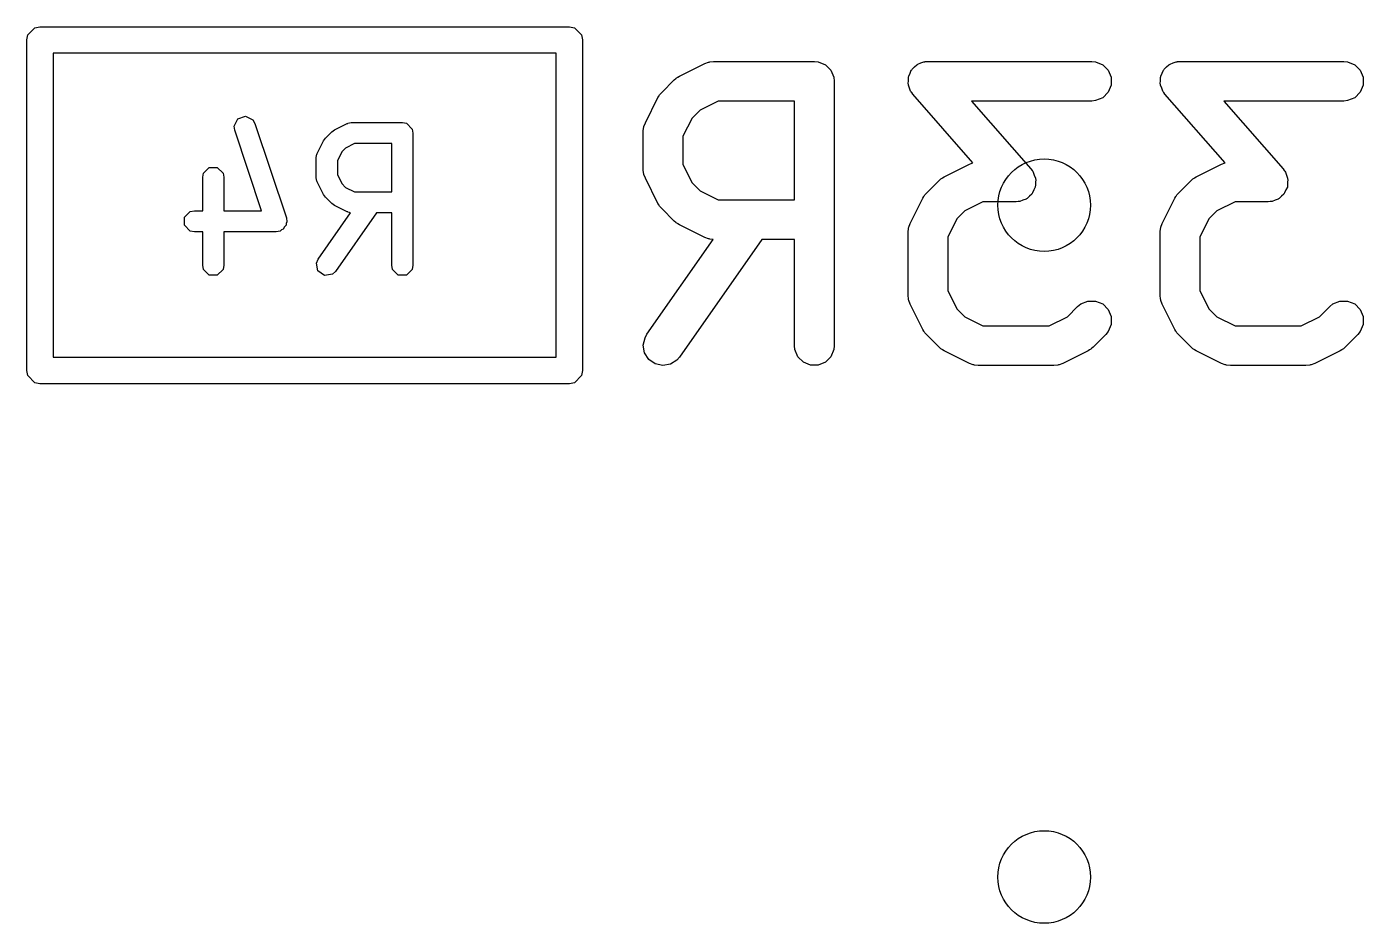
# Model space of a CAD drawing. Extents: x 0.22 to 2.57, y 0.29 to 1.72.
# Drawn here: x 2.1087 to 2.3075, y 1.0531 to 1.1866 of the extents above; entities that cross this region are included whole.
import ezdxf

# ---------------------------------------------------------------- set-up
doc = ezdxf.new("R2010")
doc.units = 0
doc.header["$MEASUREMENT"] = 0
doc.layers.add('BLACK', color=7, linetype='CONTINUOUS')

msp = doc.modelspace()

# ---------------------------------------------------------------- linework, layer by layer
at = {"layer": 'BLACK', "linetype": 'CONTINUOUS'}
for p, q in [((2.10866, 1.18461), (2.10881, 1.18536)), ((2.10881, 1.18536), (2.10988, 1.18642)), ((2.10988, 1.18642), (2.11063, 1.18657)), ((2.11063, 1.18657), (2.18937, 1.18657)), ((2.18937, 1.18657), (2.19012, 1.18642)), ((2.19012, 1.18642), (2.19119, 1.18536)), ((2.19119, 1.18536), (2.19134, 1.18461)), ((2.10866, 1.13539), (2.10866, 1.18461)), ((2.19134, 1.18461), (2.19134, 1.13539)), ((2.1126, 1.18264), (2.1126, 1.13736)), ((2.1874, 1.18264), (2.1126, 1.18264)), ((2.1874, 1.13736), (2.1874, 1.18264)), ((2.20575, 1.17923), (2.2095, 1.1811)), ((2.2095, 1.1811), (2.21004, 1.18131)), ((2.21004, 1.18131), (2.21014, 1.18132)), ((2.21014, 1.18132), (2.21024, 1.18136)), ((2.21024, 1.18136), (2.21082, 1.18142)), ((2.21082, 1.18142), (2.22582, 1.18142)), ((2.22582, 1.18142), (2.22639, 1.18136)), ((2.22639, 1.18136), (2.22746, 1.18092)), ((2.22746, 1.18092), (2.22827, 1.1801)), ((2.24071, 1.18058), (2.24105, 1.18092)), ((2.24105, 1.18092), (2.24114, 1.18096)), ((2.24114, 1.18096), (2.24122, 1.18102)), ((2.24122, 1.18102), (2.24167, 1.18118)), ((2.24167, 1.18118), (2.24211, 1.18136)), ((2.24211, 1.18136), (2.24225, 1.18137)), ((2.24225, 1.18137), (2.24231, 1.18139)), ((2.24231, 1.18139), (2.24238, 1.18139)), ((2.24238, 1.18139), (2.24269, 1.18142)), ((2.24269, 1.18142), (2.26706, 1.18142)), ((2.26706, 1.18142), (2.26764, 1.18136)), ((2.26764, 1.18136), (2.2687, 1.18092)), ((2.2687, 1.18092), (2.26952, 1.1801)), ((2.2782, 1.18058), (2.27854, 1.18092)), ((2.27854, 1.18092), (2.27864, 1.18096)), ((2.27864, 1.18096), (2.27871, 1.18102)), ((2.27871, 1.18102), (2.27916, 1.18118)), ((2.27916, 1.18118), (2.27961, 1.18136)), ((2.27961, 1.18136), (2.27975, 1.18137)), ((2.27975, 1.18137), (2.2798, 1.18139)), ((2.2798, 1.18139), (2.27988, 1.18139)), ((2.27988, 1.18139), (2.28018, 1.18142)), ((2.28018, 1.18142), (2.30456, 1.18142)), ((2.30456, 1.18142), (2.30513, 1.18136)), ((2.30513, 1.18136), (2.3062, 1.18092)), ((2.3062, 1.18092), (2.30701, 1.1801)), ((2.20498, 1.17868), (2.20521, 1.17886)), ((2.20521, 1.17886), (2.20526, 1.17892)), ((2.20526, 1.17892), (2.20535, 1.17898)), ((2.20535, 1.17898), (2.20543, 1.17904)), ((2.20543, 1.17904), (2.2055, 1.17907)), ((2.2055, 1.17907), (2.20575, 1.17923)), ((2.22827, 1.1801), (2.22871, 1.17904)), ((2.22871, 1.17904), (2.22877, 1.17846)), ((2.23979, 1.17904), (2.23983, 1.17913)), ((2.23979, 1.17856), (2.23979, 1.17904)), ((2.23983, 1.17913), (2.23984, 1.17923)), ((2.23984, 1.17923), (2.24005, 1.17966)), ((2.24005, 1.17966), (2.24023, 1.1801)), ((2.24023, 1.1801), (2.2403, 1.18017)), ((2.2403, 1.18017), (2.24035, 1.18026)), ((2.24035, 1.18026), (2.24071, 1.18058)), ((2.26952, 1.1801), (2.26996, 1.17904)), ((2.26996, 1.17904), (2.26996, 1.17789)), ((2.27729, 1.17904), (2.27733, 1.17913)), ((2.27729, 1.17856), (2.27729, 1.17904)), ((2.27733, 1.17923), (2.27755, 1.17966)), ((2.27733, 1.17913), (2.27733, 1.17923)), ((2.27755, 1.17966), (2.27773, 1.1801)), ((2.27773, 1.1801), (2.2778, 1.18017)), ((2.2778, 1.18017), (2.27784, 1.18026)), ((2.27784, 1.18026), (2.2782, 1.18058)), ((2.30701, 1.1801), (2.30745, 1.17904)), ((2.30745, 1.17904), (2.30745, 1.17789)), ((2.20311, 1.1768), (2.20498, 1.17868)), ((2.22877, 1.17846), (2.22877, 1.13909)), ((2.23976, 1.17808), (2.23979, 1.17856)), ((2.23979, 1.17799), (2.23976, 1.17808)), ((2.23979, 1.17789), (2.23979, 1.17799)), ((2.23998, 1.17744), (2.23979, 1.17789)), ((2.24013, 1.17699), (2.23998, 1.17744)), ((2.24021, 1.17688), (2.24013, 1.17699)), ((2.24023, 1.17682), (2.24021, 1.17688)), ((2.26996, 1.17789), (2.26952, 1.17682)), ((2.27726, 1.17808), (2.27729, 1.17856)), ((2.27729, 1.17799), (2.27726, 1.17808)), ((2.27729, 1.17789), (2.27729, 1.17799)), ((2.27747, 1.17744), (2.27729, 1.17789)), ((2.27763, 1.17699), (2.27747, 1.17744)), ((2.27771, 1.17688), (2.27763, 1.17699)), ((2.27773, 1.17682), (2.27771, 1.17688)), ((2.30745, 1.17789), (2.30701, 1.17682)), ((2.20068, 1.17229), (2.20255, 1.17603)), ((2.20255, 1.17603), (2.20271, 1.17628)), ((2.20271, 1.17628), (2.20274, 1.17635)), ((2.20274, 1.17635), (2.2028, 1.17644)), ((2.2028, 1.17644), (2.20286, 1.17652)), ((2.20286, 1.17652), (2.20292, 1.17658)), ((2.20292, 1.17658), (2.20311, 1.1768)), ((2.21151, 1.17551), (2.20882, 1.17416)), ((2.22286, 1.17551), (2.21151, 1.17551)), ((2.22286, 1.16079), (2.22286, 1.17551)), ((2.24029, 1.17677), (2.24023, 1.17682)), ((2.24047, 1.17652), (2.24029, 1.17677)), ((2.2494, 1.16631), (2.24047, 1.17652)), ((2.26706, 1.17551), (2.2492, 1.17551)), ((2.2492, 1.17551), (2.25803, 1.16541)), ((2.26764, 1.17557), (2.26706, 1.17551)), ((2.2687, 1.17601), (2.26764, 1.17557)), ((2.26952, 1.17682), (2.2687, 1.17601)), ((2.27778, 1.17677), (2.27773, 1.17682)), ((2.27796, 1.17652), (2.27778, 1.17677)), ((2.28689, 1.16631), (2.27796, 1.17652)), ((2.30456, 1.17551), (2.28669, 1.17551)), ((2.28669, 1.17551), (2.29553, 1.16541)), ((2.30513, 1.17557), (2.30456, 1.17551)), ((2.3062, 1.17601), (2.30513, 1.17557)), ((2.30701, 1.17682), (2.3062, 1.17601)), ((2.13952, 1.17179), (2.14006, 1.17287)), ((2.14006, 1.17287), (2.14121, 1.17325)), ((2.14121, 1.17325), (2.14228, 1.17271)), ((2.20762, 1.17297), (2.20627, 1.17027)), ((2.20882, 1.17416), (2.20762, 1.17297)), ((2.1396, 1.17118), (2.13952, 1.17179)), ((2.1436, 1.15919), (2.1396, 1.17118)), ((2.14228, 1.17271), (2.14259, 1.17218)), ((2.14259, 1.17218), (2.14728, 1.15812)), ((2.1531, 1.16998), (2.15404, 1.17092)), ((2.15404, 1.17092), (2.15425, 1.17106)), ((2.15425, 1.17106), (2.15445, 1.17121)), ((2.15445, 1.17121), (2.15633, 1.17215)), ((2.15633, 1.17215), (2.1564, 1.17217)), ((2.1564, 1.17217), (2.15643, 1.1722)), ((2.15643, 1.1722), (2.15668, 1.17225)), ((2.15668, 1.17225), (2.15692, 1.17231)), ((2.15692, 1.17231), (2.15695, 1.1723)), ((2.15695, 1.1723), (2.15703, 1.17232)), ((2.15703, 1.17232), (2.16453, 1.17232)), ((2.16453, 1.17232), (2.16513, 1.1722)), ((2.16513, 1.1722), (2.16598, 1.17134)), ((2.16598, 1.17134), (2.1661, 1.17074)), ((2.20037, 1.17096), (2.20042, 1.17154)), ((2.20037, 1.16534), (2.20037, 1.17096)), ((2.20042, 1.17154), (2.20046, 1.17164)), ((2.20046, 1.17164), (2.20047, 1.17174)), ((2.20047, 1.17174), (2.20068, 1.17229)), ((2.15187, 1.1677), (2.15281, 1.16957)), ((2.15281, 1.16957), (2.15296, 1.16977)), ((2.15296, 1.16977), (2.1531, 1.16998)), ((2.1574, 1.16917), (2.15609, 1.16851)), ((2.16295, 1.16917), (2.1574, 1.16917)), ((2.16295, 1.16201), (2.16295, 1.16917)), ((2.1661, 1.17074), (2.1661, 1.15106)), ((2.20627, 1.17027), (2.20627, 1.16604)), ((2.15171, 1.1671), (2.15178, 1.16735)), ((2.15172, 1.16707), (2.15171, 1.1671)), ((2.15171, 1.16699), (2.15172, 1.16707)), ((2.15171, 1.16418), (2.15171, 1.16699)), ((2.15178, 1.16735), (2.15183, 1.1676)), ((2.15183, 1.1676), (2.15185, 1.16762)), ((2.15185, 1.16762), (2.15187, 1.1677)), ((2.15551, 1.16793), (2.15486, 1.16662)), ((2.15609, 1.16851), (2.15551, 1.16793)), ((2.13495, 1.16478), (2.13581, 1.16564)), ((2.13581, 1.16564), (2.13701, 1.16564)), ((2.13701, 1.16564), (2.13786, 1.16478)), ((2.15486, 1.16662), (2.15486, 1.16455)), ((2.20042, 1.16476), (2.20037, 1.16534)), ((2.20627, 1.16604), (2.20762, 1.16334)), ((2.24512, 1.16423), (2.24887, 1.16611)), ((2.24887, 1.16611), (2.2494, 1.16631)), ((2.25803, 1.16541), (2.25821, 1.16516)), ((2.25821, 1.16516), (2.25827, 1.16511)), ((2.25827, 1.16511), (2.25829, 1.16505)), ((2.25829, 1.16505), (2.25837, 1.16494)), ((2.25837, 1.16494), (2.25852, 1.16448)), ((2.28261, 1.16423), (2.28636, 1.16611)), ((2.28636, 1.16611), (2.28689, 1.16631)), ((2.29553, 1.16541), (2.29571, 1.16516)), ((2.29571, 1.16516), (2.29576, 1.16511)), ((2.29576, 1.16511), (2.29578, 1.16505)), ((2.29578, 1.16505), (2.29587, 1.16494)), ((2.29587, 1.16494), (2.29602, 1.16448)), ((2.13483, 1.16418), (2.13495, 1.16478)), ((2.13483, 1.15919), (2.13483, 1.16418)), ((2.13786, 1.16478), (2.13798, 1.16418)), ((2.13798, 1.16418), (2.13798, 1.15919)), ((2.15172, 1.1641), (2.15171, 1.16418)), ((2.15171, 1.16407), (2.15172, 1.1641)), ((2.15178, 1.16383), (2.15171, 1.16407)), ((2.15183, 1.16358), (2.15178, 1.16383)), ((2.15185, 1.16355), (2.15183, 1.16358)), ((2.15187, 1.16348), (2.15185, 1.16355)), ((2.15281, 1.1616), (2.15187, 1.16348)), ((2.15486, 1.16455), (2.15551, 1.16324)), ((2.15551, 1.16324), (2.15609, 1.16266)), ((2.20046, 1.16467), (2.20042, 1.16476)), ((2.20047, 1.16456), (2.20046, 1.16467)), ((2.20068, 1.16402), (2.20047, 1.16456)), ((2.20255, 1.16027), (2.20068, 1.16402)), ((2.20762, 1.16334), (2.20882, 1.16214)), ((2.24248, 1.1618), (2.24435, 1.16368)), ((2.24435, 1.16368), (2.24458, 1.16386)), ((2.24458, 1.16386), (2.24463, 1.16392)), ((2.24463, 1.16392), (2.24472, 1.16398)), ((2.24472, 1.16398), (2.2448, 1.16405)), ((2.2448, 1.16405), (2.24487, 1.16408)), ((2.24487, 1.16408), (2.24512, 1.16423)), ((2.25852, 1.16448), (2.25871, 1.16404)), ((2.25871, 1.16404), (2.25871, 1.16394)), ((2.25871, 1.16394), (2.25874, 1.16385)), ((2.25874, 1.16385), (2.25871, 1.16337)), ((2.25871, 1.16337), (2.25871, 1.16289)), ((2.27997, 1.1618), (2.28185, 1.16368)), ((2.28185, 1.16368), (2.28207, 1.16386)), ((2.28207, 1.16386), (2.28212, 1.16392)), ((2.28212, 1.16392), (2.28221, 1.16398)), ((2.28221, 1.16398), (2.28229, 1.16405)), ((2.28229, 1.16405), (2.28237, 1.16408)), ((2.28237, 1.16408), (2.28261, 1.16423)), ((2.29602, 1.16448), (2.2962, 1.16404)), ((2.2962, 1.16404), (2.2962, 1.16394)), ((2.2962, 1.16394), (2.29624, 1.16385)), ((2.29624, 1.16385), (2.2962, 1.16337)), ((2.2962, 1.16337), (2.2962, 1.16289)), ((2.15296, 1.1614), (2.15281, 1.1616)), ((2.1531, 1.16119), (2.15296, 1.1614)), ((2.15404, 1.16025), (2.1531, 1.16119)), ((2.15609, 1.16266), (2.1574, 1.16201)), ((2.1574, 1.16201), (2.16295, 1.16201)), ((2.20882, 1.16214), (2.21151, 1.16079)), ((2.24005, 1.15729), (2.24192, 1.16104)), ((2.24192, 1.16104), (2.24208, 1.16128)), ((2.24208, 1.16128), (2.24211, 1.16136)), ((2.24211, 1.16136), (2.24217, 1.16144)), ((2.24217, 1.16144), (2.24223, 1.16153)), ((2.24223, 1.16153), (2.24229, 1.16158)), ((2.24229, 1.16158), (2.24248, 1.1618)), ((2.25736, 1.16097), (2.25729, 1.16091)), ((2.25745, 1.16101), (2.25736, 1.16097)), ((2.25779, 1.16135), (2.25745, 1.16101)), ((2.25815, 1.16167), (2.25779, 1.16135)), ((2.2582, 1.16175), (2.25815, 1.16167)), ((2.25827, 1.16183), (2.2582, 1.16175)), ((2.25845, 1.16227), (2.25827, 1.16183)), ((2.25866, 1.1627), (2.25845, 1.16227)), ((2.25867, 1.1628), (2.25866, 1.1627)), ((2.25871, 1.16289), (2.25867, 1.1628)), ((2.27754, 1.15729), (2.27942, 1.16104)), ((2.27942, 1.16104), (2.27957, 1.16128)), ((2.27957, 1.16128), (2.2796, 1.16136)), ((2.2796, 1.16136), (2.27967, 1.16144)), ((2.27967, 1.16144), (2.27973, 1.16153)), ((2.27973, 1.16153), (2.27979, 1.16158)), ((2.27979, 1.16158), (2.27997, 1.1618)), ((2.29486, 1.16097), (2.29478, 1.16091)), ((2.29495, 1.16101), (2.29486, 1.16097)), ((2.29529, 1.16135), (2.29495, 1.16101)), ((2.29565, 1.16167), (2.29529, 1.16135)), ((2.29569, 1.16175), (2.29565, 1.16167)), ((2.29576, 1.16183), (2.29569, 1.16175)), ((2.29595, 1.16227), (2.29576, 1.16183)), ((2.29616, 1.1627), (2.29595, 1.16227)), ((2.29617, 1.1628), (2.29616, 1.1627)), ((2.2962, 1.16289), (2.29617, 1.1628)), ((2.13214, 1.15822), (2.13299, 1.15907)), ((2.13299, 1.15907), (2.1336, 1.15919)), ((2.1336, 1.15919), (2.13483, 1.15919)), ((2.13798, 1.15919), (2.1436, 1.15919)), ((2.15425, 1.16011), (2.15404, 1.16025)), ((2.15445, 1.15996), (2.15425, 1.16011)), ((2.15633, 1.15902), (2.15445, 1.15996)), ((2.1564, 1.159), (2.15633, 1.15902)), ((2.15643, 1.15898), (2.1564, 1.159)), ((2.15668, 1.15893), (2.15643, 1.15898)), ((2.20271, 1.16002), (2.20255, 1.16027)), ((2.20274, 1.15995), (2.20271, 1.16002)), ((2.2028, 1.15987), (2.20274, 1.15995)), ((2.20286, 1.15978), (2.2028, 1.15987)), ((2.20292, 1.15973), (2.20286, 1.15978)), ((2.20311, 1.1595), (2.20292, 1.15973)), ((2.20498, 1.15763), (2.20311, 1.1595)), ((2.21151, 1.16079), (2.22286, 1.16079)), ((2.24819, 1.15916), (2.24699, 1.15797)), ((2.25088, 1.16051), (2.24819, 1.15916)), ((2.25581, 1.16051), (2.25088, 1.16051)), ((2.25612, 1.16054), (2.25581, 1.16051)), ((2.25619, 1.16054), (2.25612, 1.16054)), ((2.25625, 1.16056), (2.25619, 1.16054)), ((2.25639, 1.16057), (2.25625, 1.16056)), ((2.25683, 1.16075), (2.25639, 1.16057)), ((2.25729, 1.16091), (2.25683, 1.16075)), ((2.28568, 1.15916), (2.28449, 1.15797)), ((2.28838, 1.16051), (2.28568, 1.15916)), ((2.29331, 1.16051), (2.28838, 1.16051)), ((2.29361, 1.16054), (2.29331, 1.16051)), ((2.29369, 1.16054), (2.29361, 1.16054)), ((2.29374, 1.16056), (2.29369, 1.16054)), ((2.29388, 1.16057), (2.29374, 1.16056)), ((2.29433, 1.16075), (2.29388, 1.16057)), ((2.29478, 1.16091), (2.29433, 1.16075)), ((2.13214, 1.15702), (2.13214, 1.15822)), ((2.13299, 1.15616), (2.13214, 1.15702)), ((2.14724, 1.15702), (2.14698, 1.15676)), ((2.14735, 1.15751), (2.14724, 1.15728)), ((2.14724, 1.15728), (2.14724, 1.15702)), ((2.14728, 1.15812), (2.14735, 1.15751)), ((2.15199, 1.15196), (2.15684, 1.15888)), ((2.16066, 1.15886), (2.15457, 1.15015)), ((2.15684, 1.15888), (2.15668, 1.15893)), ((2.16295, 1.15886), (2.16066, 1.15886)), ((2.16295, 1.15106), (2.16295, 1.15886)), ((2.20521, 1.15744), (2.20498, 1.15763)), ((2.20526, 1.15738), (2.20521, 1.15744)), ((2.20535, 1.15733), (2.20526, 1.15738)), ((2.20543, 1.15726), (2.20535, 1.15733)), ((2.2055, 1.15723), (2.20543, 1.15726)), ((2.20575, 1.15708), (2.2055, 1.15723)), ((2.2095, 1.1552), (2.20575, 1.15708)), ((2.23984, 1.15675), (2.24005, 1.15729)), ((2.24699, 1.15797), (2.24564, 1.15527)), ((2.27734, 1.15675), (2.27754, 1.15729)), ((2.28449, 1.15797), (2.28314, 1.15527)), ((2.1336, 1.15604), (2.13299, 1.15616)), ((2.13483, 1.15604), (2.1336, 1.15604)), ((2.13483, 1.15106), (2.13483, 1.15604)), ((2.14578, 1.15604), (2.13798, 1.15604)), ((2.13798, 1.15604), (2.13798, 1.15106)), ((2.14638, 1.15616), (2.14578, 1.15604)), ((2.14657, 1.15635), (2.14638, 1.15616)), ((2.14681, 1.15643), (2.14657, 1.15635)), ((2.14698, 1.15676), (2.14681, 1.15643)), ((2.21004, 1.15499), (2.2095, 1.1552)), ((2.21014, 1.15499), (2.21004, 1.15499)), ((2.21024, 1.15495), (2.21014, 1.15499)), ((2.23974, 1.15597), (2.23979, 1.15654)), ((2.23974, 1.14659), (2.23974, 1.15597)), ((2.23979, 1.15654), (2.23983, 1.15664)), ((2.23983, 1.15664), (2.23984, 1.15675)), ((2.24564, 1.15527), (2.24564, 1.14729)), ((2.27723, 1.15597), (2.27729, 1.15654)), ((2.27723, 1.14659), (2.27723, 1.15597)), ((2.27729, 1.15654), (2.27733, 1.15664)), ((2.27733, 1.15664), (2.27734, 1.15675)), ((2.28314, 1.15527), (2.28314, 1.14729)), ((2.2009, 1.14079), (2.21077, 1.15489)), ((2.21798, 1.15489), (2.20574, 1.1374)), ((2.21077, 1.15489), (2.21024, 1.15495)), ((2.22286, 1.15489), (2.21798, 1.15489)), ((2.22286, 1.13909), (2.22286, 1.15489)), ((2.13495, 1.15045), (2.13483, 1.15106)), ((2.13798, 1.15106), (2.13786, 1.15045)), ((2.15174, 1.1514), (2.15199, 1.15196)), ((2.15195, 1.15021), (2.15174, 1.1514)), ((2.16307, 1.15045), (2.16295, 1.15106)), ((2.1661, 1.15106), (2.16598, 1.15045)), ((2.13581, 1.1496), (2.13495, 1.15045)), ((2.13701, 1.1496), (2.13581, 1.1496)), ((2.13786, 1.15045), (2.13701, 1.1496)), ((2.15294, 1.14952), (2.15195, 1.15021)), ((2.15413, 1.14973), (2.15294, 1.14952)), ((2.15457, 1.15015), (2.15413, 1.14973)), ((2.16393, 1.1496), (2.16307, 1.15045)), ((2.16513, 1.1496), (2.16393, 1.1496)), ((2.16598, 1.15045), (2.16513, 1.1496)), ((2.24564, 1.14729), (2.24699, 1.14459)), ((2.28314, 1.14729), (2.28449, 1.14459)), ((2.23979, 1.14602), (2.23974, 1.14659)), ((2.23983, 1.14592), (2.23979, 1.14602)), ((2.23984, 1.14581), (2.23983, 1.14592)), ((2.24005, 1.14527), (2.23984, 1.14581)), ((2.24192, 1.14152), (2.24005, 1.14527)), ((2.26497, 1.14493), (2.26542, 1.1453)), ((2.26542, 1.1453), (2.26648, 1.14574)), ((2.26648, 1.14574), (2.26764, 1.14574)), ((2.26764, 1.14574), (2.2687, 1.1453)), ((2.2687, 1.1453), (2.26952, 1.14448)), ((2.27729, 1.14602), (2.27723, 1.14659)), ((2.27733, 1.14592), (2.27729, 1.14602)), ((2.27734, 1.14581), (2.27733, 1.14592)), ((2.27754, 1.14527), (2.27734, 1.14581)), ((2.27942, 1.14152), (2.27754, 1.14527)), ((2.30247, 1.14493), (2.30292, 1.1453)), ((2.30292, 1.1453), (2.30398, 1.14574)), ((2.30398, 1.14574), (2.30513, 1.14574)), ((2.30513, 1.14574), (2.3062, 1.1453)), ((2.3062, 1.1453), (2.30701, 1.14448)), ((2.24699, 1.14459), (2.24819, 1.1434)), ((2.24819, 1.1434), (2.25088, 1.14205)), ((2.26074, 1.14205), (2.26344, 1.1434)), ((2.26344, 1.1434), (2.26497, 1.14493)), ((2.26952, 1.14448), (2.26996, 1.14342)), ((2.26996, 1.14342), (2.26996, 1.14227)), ((2.28449, 1.14459), (2.28568, 1.1434)), ((2.28568, 1.1434), (2.28838, 1.14205)), ((2.29823, 1.14205), (2.30093, 1.1434)), ((2.30093, 1.1434), (2.30247, 1.14493)), ((2.30701, 1.14448), (2.30745, 1.14342)), ((2.30745, 1.14342), (2.30745, 1.14227)), ((2.24208, 1.14127), (2.24192, 1.14152)), ((2.24211, 1.1412), (2.24208, 1.14127)), ((2.24217, 1.14112), (2.24211, 1.1412)), ((2.24223, 1.14103), (2.24217, 1.14112)), ((2.25088, 1.14205), (2.26074, 1.14205)), ((2.26952, 1.1412), (2.26915, 1.14076)), ((2.26996, 1.14227), (2.26952, 1.1412)), ((2.27957, 1.14127), (2.27942, 1.14152)), ((2.2796, 1.1412), (2.27957, 1.14127)), ((2.27967, 1.14112), (2.2796, 1.1412)), ((2.27973, 1.14103), (2.27967, 1.14112)), ((2.28838, 1.14205), (2.29823, 1.14205)), ((2.30701, 1.1412), (2.30664, 1.14076)), ((2.30745, 1.14227), (2.30701, 1.1412)), ((2.20037, 1.13916), (2.20062, 1.14028)), ((2.20057, 1.13802), (2.20037, 1.13916)), ((2.20062, 1.14028), (2.2009, 1.14079)), ((2.22292, 1.13852), (2.22286, 1.13909)), ((2.22877, 1.13909), (2.22871, 1.13852)), ((2.24229, 1.14098), (2.24223, 1.14103)), ((2.24248, 1.14076), (2.24229, 1.14098)), ((2.24435, 1.13888), (2.24248, 1.14076)), ((2.26915, 1.14076), (2.26727, 1.13888)), ((2.27979, 1.14098), (2.27973, 1.14103)), ((2.27997, 1.14076), (2.27979, 1.14098)), ((2.28185, 1.13888), (2.27997, 1.14076)), ((2.30664, 1.14076), (2.30477, 1.13888)), ((2.1126, 1.13736), (2.1874, 1.13736)), ((2.20119, 1.13705), (2.20057, 1.13802)), ((2.20574, 1.1374), (2.20536, 1.13696)), ((2.22336, 1.13745), (2.22292, 1.13852)), ((2.22418, 1.13664), (2.22336, 1.13745)), ((2.22827, 1.13745), (2.22746, 1.13664)), ((2.22871, 1.13852), (2.22827, 1.13745)), ((2.24458, 1.13869), (2.24435, 1.13888)), ((2.24463, 1.13864), (2.24458, 1.13869)), ((2.24472, 1.13858), (2.24463, 1.13864)), ((2.2448, 1.13851), (2.24472, 1.13858)), ((2.24487, 1.13848), (2.2448, 1.13851)), ((2.24512, 1.13833), (2.24487, 1.13848)), ((2.24887, 1.13645), (2.24512, 1.13833)), ((2.26651, 1.13833), (2.26276, 1.13645)), ((2.26675, 1.13848), (2.26651, 1.13833)), ((2.26683, 1.13851), (2.26675, 1.13848)), ((2.26691, 1.13858), (2.26683, 1.13851)), ((2.267, 1.13864), (2.26691, 1.13858)), ((2.26705, 1.13869), (2.267, 1.13864)), ((2.26727, 1.13888), (2.26705, 1.13869)), ((2.28207, 1.13869), (2.28185, 1.13888)), ((2.28212, 1.13864), (2.28207, 1.13869)), ((2.28221, 1.13858), (2.28212, 1.13864)), ((2.28229, 1.13851), (2.28221, 1.13858)), ((2.28237, 1.13848), (2.28229, 1.13851)), ((2.28261, 1.13833), (2.28237, 1.13848)), ((2.28636, 1.13645), (2.28261, 1.13833)), ((2.304, 1.13833), (2.30025, 1.13645)), ((2.30425, 1.13848), (2.304, 1.13833)), ((2.30432, 1.13851), (2.30425, 1.13848)), ((2.3044, 1.13858), (2.30432, 1.13851)), ((2.30449, 1.13864), (2.3044, 1.13858)), ((2.30454, 1.13869), (2.30449, 1.13864)), ((2.30477, 1.13888), (2.30454, 1.13869)), ((2.10881, 1.13464), (2.10866, 1.13539)), ((2.19134, 1.13539), (2.19119, 1.13464)), ((2.20213, 1.13639), (2.20119, 1.13705)), ((2.20325, 1.13614), (2.20213, 1.13639)), ((2.20439, 1.13634), (2.20325, 1.13614)), ((2.20536, 1.13696), (2.20439, 1.13634)), ((2.22524, 1.1362), (2.22418, 1.13664)), ((2.22639, 1.1362), (2.22524, 1.1362)), ((2.22746, 1.13664), (2.22639, 1.1362)), ((2.24941, 1.13625), (2.24887, 1.13645)), ((2.24951, 1.13624), (2.24941, 1.13625)), ((2.24961, 1.1362), (2.24951, 1.13624)), ((2.25019, 1.13614), (2.24961, 1.1362)), ((2.26144, 1.13614), (2.25019, 1.13614)), ((2.26201, 1.1362), (2.26144, 1.13614)), ((2.26211, 1.13624), (2.26201, 1.1362)), ((2.26222, 1.13625), (2.26211, 1.13624)), ((2.26276, 1.13645), (2.26222, 1.13625)), ((2.2869, 1.13625), (2.28636, 1.13645)), ((2.28701, 1.13624), (2.2869, 1.13625)), ((2.28711, 1.1362), (2.28701, 1.13624)), ((2.28768, 1.13614), (2.28711, 1.1362)), ((2.29893, 1.13614), (2.28768, 1.13614)), ((2.29951, 1.1362), (2.29893, 1.13614)), ((2.29961, 1.13624), (2.29951, 1.1362)), ((2.29971, 1.13625), (2.29961, 1.13624)), ((2.30025, 1.13645), (2.29971, 1.13625)), ((2.10988, 1.13358), (2.10881, 1.13464)), ((2.11063, 1.13343), (2.10988, 1.13358)), ((2.18937, 1.13343), (2.11063, 1.13343)), ((2.19012, 1.13358), (2.18937, 1.13343)), ((2.19119, 1.13464), (2.19012, 1.13358))]:
    msp.add_line(p, q, dxfattribs=at)
at = {"layer": 'BLACK'}
for centre in [(2.26, 1.16), (2.26, 1.06)]:
    msp.add_circle(centre, 0.00689, dxfattribs=at)

doc.saveas('drawing.dxf')
